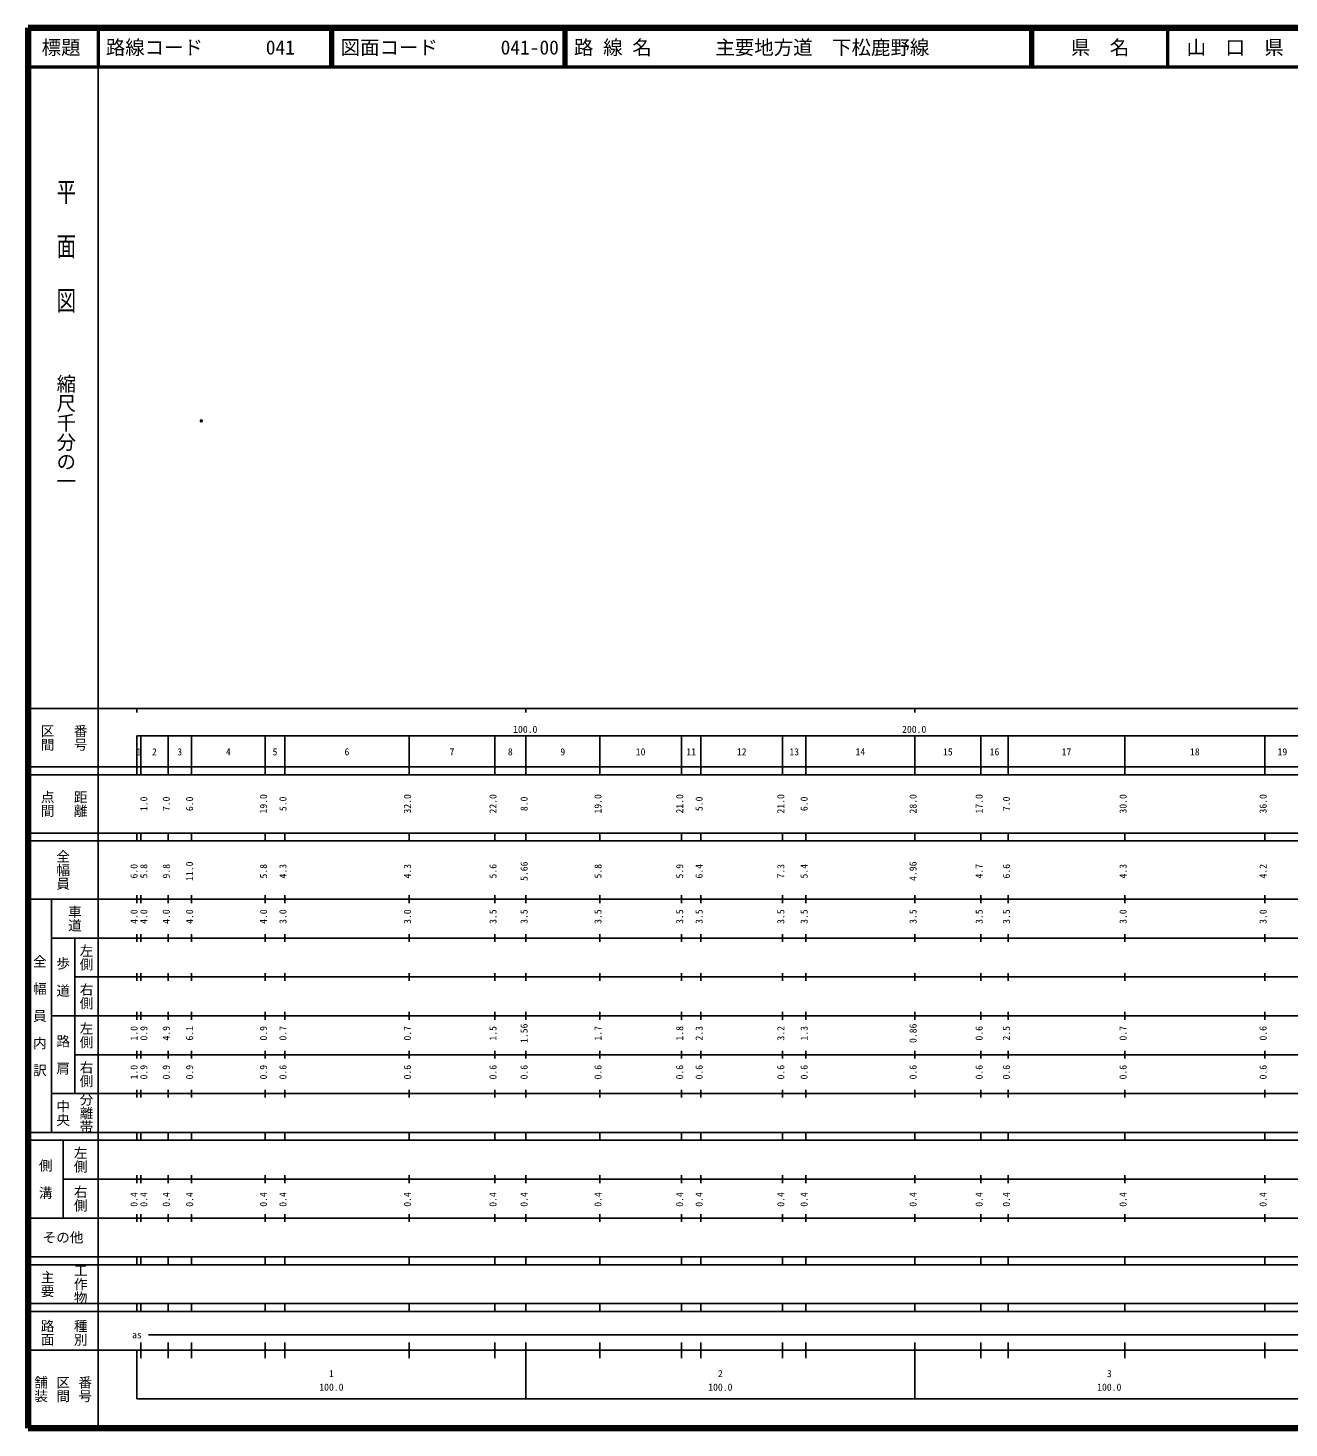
# Model space of a CAD drawing. Units: millimetres on the paper. Extents: x 40 to 680, y 20 to 380.
# Drawn here: x 40 to 364.2, y 20 to 380 of the extents above; entities that cross this region are included whole.
import ezdxf
from ezdxf.enums import TextEntityAlignment as Align

# ---------------------------------------------------------------- set-up
doc = ezdxf.new("R2010")
doc.units = ezdxf.units.MM
doc.header["$PDMODE"] = 32
doc.header["$PDSIZE"] = 0.5
doc.layers.add('M-OTRS', color=6, linetype='Continuous')
doc.layers.add('M-TTL-TXT', color=7, linetype='Continuous')
for name, color, linetype, lineweight in [('M-TTL', 2, 'Continuous', 140), ('M-TTL-BAND', 7, 'Continuous', 25), ('M-TTL-LINE', 7, 'Continuous', 50)]:
    doc.layers.add(name, color=color, linetype=linetype, lineweight=lineweight)
doc.styles.add('@ＭＳ ゴシック', font='')
doc.styles.add('ＭＳ ゴシック', font='')
doc.styles.get('@ＭＳ ゴシック').set_extended_font_data('@MS Gothic')
doc.styles.get('ＭＳ ゴシック').set_extended_font_data('MS Gothic')

msp = doc.modelspace()

# ---------------------------------------------------------------- linework, layer by layer
at = {"layer": 'M-OTRS'}
msp.add_point((84.563, 278.977), dxfattribs=at)
at = {"layer": 'M-TTL'}
for p, q in [((40, 380), (40, 20)), ((680, 380), (40, 380)), ((40, 20), (680, 20))]:
    msp.add_line(p, q, dxfattribs=at)
at = {"layer": 'M-TTL-BAND'}
for p, q in [((58, 370), (58, 20)), ((40, 205), (579, 205)), ((68, 205), (68, 204)), ((168, 205), (168, 204)), ((268, 205), (268, 204)), ((68, 198), (579, 198)), ((68, 198), (68, 188)), ((69, 188), (69, 198)), ((76, 188), (76, 198)), ((82, 188), (82, 198)), ((101, 188), (101, 198)), ((106, 188), (106, 198)), ((138, 188), (138, 198)), ((160, 188), (160, 198)), ((168, 188), (168, 198)), ((187, 188), (187, 198)), ((208, 188), (208, 198)), ((213, 188), (213, 198)), ((234, 188), (234, 198)), ((240, 188), (240, 198)), ((268, 188), (268, 198)), ((285, 188), (285, 198)), ((292, 188), (292, 198)), ((322, 188), (322, 198)), ((358, 188), (358, 198)), ((40, 190), (579, 190)), ((40, 188), (579, 188)), ((40, 173), (579, 173)), ((68, 171), (68, 173)), ((69, 171), (69, 173)), ((76, 171), (76, 173)), ((82, 171), (82, 173)), ((101, 171), (101, 173)), ((106, 171), (106, 173)), ((138, 171), (138, 173)), ((160, 171), (160, 173)), ((168, 171), (168, 173)), ((187, 171), (187, 173)), ((208, 171), (208, 173)), ((213, 171), (213, 173)), ((234, 171), (234, 173)), ((240, 171), (240, 173)), ((268, 171), (268, 173)), ((285, 171), (285, 173)), ((292, 171), (292, 173)), ((322, 171), (322, 173)), ((358, 171), (358, 173)), ((40, 171), (579, 171)), ((40, 156), (579, 156)), ((46, 96), (46, 156)), ((68, 155), (68, 157)), ((69, 155), (69, 157)), ((76, 155), (76, 157)), ((82, 155), (82, 157)), ((101, 155), (101, 157)), ((106, 155), (106, 157)), ((138, 155), (138, 157)), ((160, 155), (160, 157)), ((168, 155), (168, 157)), ((187, 155), (187, 157)), ((208, 155), (208, 157)), ((213, 155), (213, 157)), ((234, 155), (234, 157)), ((240, 155), (240, 157)), ((268, 155), (268, 157)), ((285, 155), (285, 157)), ((292, 155), (292, 157)), ((322, 155), (322, 157)), ((358, 155), (358, 157)), ((46, 146), (579, 146)), ((52, 146), (52, 106)), ((68, 145), (68, 147)), ((69, 145), (69, 147)), ((76, 145), (76, 147)), ((82, 145), (82, 147)), ((101, 145), (101, 147)), ((106, 145), (106, 147)), ((138, 145), (138, 147)), ((160, 145), (160, 147)), ((168, 145), (168, 147)), ((187, 145), (187, 147)), ((208, 145), (208, 147)), ((213, 145), (213, 147)), ((234, 145), (234, 147)), ((240, 145), (240, 147)), ((268, 145), (268, 147)), ((285, 145), (285, 147)), ((292, 145), (292, 147)), ((322, 145), (322, 147)), ((358, 145), (358, 147)), ((68, 135), (68, 137)), ((69, 135), (69, 137)), ((76, 135), (76, 137)), ((82, 135), (82, 137)), ((101, 135), (101, 137)), ((106, 135), (106, 137)), ((138, 135), (138, 137)), ((160, 135), (160, 137)), ((168, 135), (168, 137)), ((187, 135), (187, 137)), ((208, 135), (208, 137)), ((213, 135), (213, 137)), ((234, 135), (234, 137)), ((240, 135), (240, 137)), ((268, 135), (268, 137)), ((285, 135), (285, 137)), ((292, 135), (292, 137)), ((322, 135), (322, 137)), ((358, 135), (358, 137)), ((52, 136), (579, 136)), ((46, 126), (579, 126)), ((68, 125), (68, 127)), ((69, 125), (69, 127)), ((76, 125), (76, 127)), ((82, 125), (82, 127)), ((101, 125), (101, 127)), ((106, 125), (106, 127)), ((138, 125), (138, 127)), ((160, 125), (160, 127)), ((168, 125), (168, 127)), ((187, 125), (187, 127)), ((208, 125), (208, 127)), ((213, 125), (213, 127)), ((234, 125), (234, 127)), ((240, 125), (240, 127)), ((268, 125), (268, 127)), ((285, 125), (285, 127)), ((292, 125), (292, 127)), ((322, 125), (322, 127)), ((358, 125), (358, 127)), ((52, 116), (579, 116)), ((68, 115), (68, 117)), ((69, 115), (69, 117)), ((76, 115), (76, 117)), ((82, 115), (82, 117)), ((101, 115), (101, 117)), ((106, 115), (106, 117)), ((138, 115), (138, 117)), ((160, 115), (160, 117)), ((168, 115), (168, 117)), ((187, 115), (187, 117)), ((208, 115), (208, 117)), ((213, 115), (213, 117)), ((234, 115), (234, 117)), ((240, 115), (240, 117)), ((268, 115), (268, 117)), ((285, 115), (285, 117)), ((292, 115), (292, 117)), ((322, 115), (322, 117)), ((358, 115), (358, 117)), ((46, 106), (579, 106)), ((68, 105), (68, 107)), ((69, 105), (69, 107)), ((76, 105), (76, 107)), ((82, 105), (82, 107)), ((101, 105), (101, 107)), ((106, 105), (106, 107)), ((138, 105), (138, 107)), ((160, 105), (160, 107)), ((168, 105), (168, 107)), ((187, 105), (187, 107)), ((208, 105), (208, 107)), ((213, 105), (213, 107)), ((234, 105), (234, 107)), ((240, 105), (240, 107)), ((268, 105), (268, 107)), ((285, 105), (285, 107)), ((292, 105), (292, 107)), ((322, 105), (322, 107)), ((358, 105), (358, 107)), ((40, 96), (579, 96)), ((40, 94), (579, 94)), ((49, 94), (49, 74)), ((68, 94), (68, 96)), ((69, 94), (69, 96)), ((76, 94), (76, 96)), ((82, 94), (82, 96)), ((101, 94), (101, 96)), ((106, 94), (106, 96)), ((138, 94), (138, 96)), ((160, 94), (160, 96)), ((168, 94), (168, 96)), ((187, 94), (187, 96)), ((208, 94), (208, 96)), ((213, 94), (213, 96)), ((234, 94), (234, 96)), ((240, 94), (240, 96)), ((268, 94), (268, 96)), ((285, 94), (285, 96)), ((292, 94), (292, 96)), ((322, 94), (322, 96)), ((358, 94), (358, 96)), ((49, 84), (579, 84)), ((68, 83), (68, 85)), ((69, 83), (69, 85)), ((76, 83), (76, 85)), ((82, 83), (82, 85)), ((101, 83), (101, 85)), ((106, 83), (106, 85)), ((138, 83), (138, 85)), ((160, 83), (160, 85)), ((168, 83), (168, 85)), ((187, 83), (187, 85)), ((208, 83), (208, 85)), ((213, 83), (213, 85)), ((234, 83), (234, 85)), ((240, 83), (240, 85)), ((268, 83), (268, 85)), ((285, 83), (285, 85)), ((292, 83), (292, 85)), ((322, 83), (322, 85)), ((358, 83), (358, 85)), ((40, 74), (579, 74)), ((68, 73), (68, 75)), ((69, 73), (69, 75)), ((76, 73), (76, 75)), ((82, 73), (82, 75)), ((101, 73), (101, 75)), ((106, 73), (106, 75)), ((138, 73), (138, 75)), ((160, 73), (160, 75)), ((168, 73), (168, 75)), ((187, 73), (187, 75)), ((208, 73), (208, 75)), ((213, 73), (213, 75)), ((234, 73), (234, 75)), ((240, 73), (240, 75)), ((268, 73), (268, 75)), ((285, 73), (285, 75)), ((292, 73), (292, 75)), ((322, 73), (322, 75)), ((358, 73), (358, 75)), ((40, 64), (579, 64)), ((40, 62), (579, 62)), ((68, 62), (68, 64)), ((69, 62), (69, 64)), ((76, 62), (76, 64)), ((82, 62), (82, 64)), ((101, 62), (101, 64)), ((106, 62), (106, 64)), ((138, 62), (138, 64)), ((160, 62), (160, 64)), ((168, 62), (168, 64)), ((187, 62), (187, 64)), ((208, 62), (208, 64)), ((213, 62), (213, 64)), ((234, 62), (234, 64)), ((240, 62), (240, 64)), ((268, 62), (268, 64)), ((285, 62), (285, 64)), ((292, 62), (292, 64)), ((322, 62), (322, 64)), ((358, 62), (358, 64)), ((40, 52), (579, 52)), ((68, 50), (68, 52)), ((69, 50), (69, 52)), ((76, 50), (76, 52)), ((82, 50), (82, 52)), ((101, 50), (101, 52)), ((106, 50), (106, 52)), ((138, 50), (138, 52)), ((160, 50), (160, 52)), ((168, 50), (168, 52)), ((187, 50), (187, 52)), ((208, 50), (208, 52)), ((213, 50), (213, 52)), ((234, 50), (234, 52)), ((240, 50), (240, 52)), ((268, 50), (268, 52)), ((285, 50), (285, 52)), ((292, 50), (292, 52)), ((322, 50), (322, 52)), ((358, 50), (358, 52)), ((40, 50), (579, 50)), ((71, 44), (565, 44)), ((40, 40), (579, 40)), ((68, 40), (68, 27.5)), ((69, 38), (69, 42)), ((76, 38), (76, 42)), ((82, 38), (82, 42)), ((101, 38), (101, 42)), ((106, 38), (106, 42)), ((138, 38), (138, 42)), ((160, 38), (160, 42)), ((168, 27.5), (168, 42)), ((187, 38), (187, 42)), ((208, 38), (208, 42)), ((213, 38), (213, 42)), ((234, 38), (234, 42)), ((240, 38), (240, 42)), ((268, 27.5), (268, 42)), ((285, 38), (285, 42)), ((292, 38), (292, 42)), ((322, 38), (322, 42)), ((358, 38), (358, 42)), ((68, 27.5), (579, 27.5))]:
    msp.add_line(p, q, dxfattribs=at)
at = {"layer": 'M-TTL-LINE'}
for p, q in [((58, 380), (58, 370)), ((117.75, 380), (117.75, 370)), ((118.25, 380), (118.25, 370)), ((177.75, 380), (177.75, 370)), ((178.25, 380), (178.25, 370)), ((297.75, 380), (297.75, 370)), ((298.25, 380), (298.25, 370)), ((333, 380), (333, 370)), ((40, 370), (680, 370))]:
    msp.add_line(p, q, dxfattribs=at)

# ---------------------------------------------------------------- texts
at = {"layer": 'M-TTL-BAND', "style": '@ＭＳ ゴシック', "width": 1.4}
msp.add_text('平  面  図', height=3.666, rotation=270, dxfattribs=at).set_placement((49.777, 306.475), align=Align.MIDDLE_RIGHT)
at = {"layer": 'M-TTL-BAND', "style": '@ＭＳ ゴシック'}
msp.add_text('縮尺千分の一', height=3.666, rotation=270, dxfattribs=at).set_placement((49.777, 261.03), align=Align.MIDDLE_RIGHT)
for s, p in [('区間', (45, 197.5)), ('番号', (53.5, 197.5)), ('点間', (45, 180.5)), ('距離', (53.5, 180.5)), ('全幅員', (49, 163.5)), ('車道', (52, 151)), ('左側', (55, 141)), ('全\u3000幅\u3000員\u3000内\u3000訳', (43, 126)), ('歩\u3000道', (49, 136)), ('右側', (55, 131)), ('左側', (55, 121)), ('路\u3000肩', (49, 116)), ('右側', (55, 111)), ('分離帯', (55, 101)), ('中央', (49, 101)), ('左側', (53.5, 89)), ('側\u3000溝', (44.5, 84)), ('右側', (53.5, 79)), ('工作物', (53.5, 57)), ('主要', (45, 57)), ('路面', (45, 44.5)), ('種別', (53.5, 44.5)), ('舗装', (43.333, 30)), ('区間', (49, 30)), ('番号', (54.667, 30))]:
    msp.add_text(s, height=2.566, rotation=270, dxfattribs=at).set_placement(p, align=Align.MIDDLE_CENTER)
at = {"layer": 'M-TTL-BAND', "style": 'ＭＳ ゴシック'}
for s, p in [('100.0', (167.844, 198.195)), ('200.0', (267.844, 198.195)), ('1', (68.5, 192.405)), ('2', (72.5, 192.405)), ('3', (79, 192.405)), ('4', (91.5, 192.405)), ('5', (103.5, 192.405)), ('6', (122, 192.405)), ('7', (149, 192.405)), ('8', (164, 192.405)), ('9', (177.5, 192.405)), ('10', (197.5, 192.405)), ('11', (210.5, 192.405)), ('12', (223.5, 192.405)), ('13', (237, 192.405)), ('14', (254, 192.405)), ('15', (276.5, 192.405)), ('16', (288.5, 192.405)), ('17', (307, 192.405)), ('18', (340, 192.405)), ('19', (362.5, 192.405)), ('as', (68, 42.5)), ('1', (118, 32.523)), ('2', (218, 32.523)), ('3', (318, 32.523)), ('100.0', (118, 29.033)), ('100.0', (218, 29.033)), ('100.0', (318, 29.033))]:
    msp.add_text(s, height=1.833, dxfattribs=at).set_placement(p, align=Align.BOTTOM_CENTER)
for s, p in [('1.0', (71.244, 180.5)), ('7.0', (77, 180.5)), ('6.0', (83, 180.5)), ('19.0', (102, 180.5)), ('5.0', (107, 180.5)), ('32.0', (139, 180.5)), ('22.0', (161, 180.5)), ('8.0', (169, 180.5)), ('19.0', (188, 180.5)), ('21.0', (209, 180.5)), ('5.0', (214, 180.5)), ('21.0', (235, 180.5)), ('6.0', (241, 180.5)), ('28.0', (269, 180.5)), ('17.0', (286, 180.5)), ('7.0', (293, 180.5)), ('30.0', (323, 180.5)), ('36.0', (359, 180.5)), ('6.0', (68.708, 163.174)), ('5.8', (71.244, 163.174)), ('9.8', (77, 163.174)), ('11.0', (83, 163.174)), ('5.8', (102, 163.174)), ('4.3', (107, 163.174)), ('4.3', (139, 163.174)), ('5.6', (161, 163.174)), ('5.66', (169, 163.174)), ('5.8', (188, 163.174)), ('5.9', (209, 163.174)), ('6.4', (214, 163.174)), ('7.3', (235, 163.174)), ('5.4', (241, 163.174)), ('4.96', (269, 163.174)), ('4.7', (286, 163.174)), ('6.6', (293, 163.174)), ('4.3', (323, 163.174)), ('4.2', (359, 163.174)), ('4.0', (68.708, 151.5)), ('4.0', (71.244, 151.5)), ('4.0', (77, 151.5)), ('4.0', (83, 151.5)), ('4.0', (102, 151.5)), ('3.0', (107, 151.5)), ('3.0', (139, 151.5)), ('3.5', (161, 151.5)), ('3.5', (169, 151.5)), ('3.5', (188, 151.5)), ('3.5', (209, 151.5)), ('3.5', (214, 151.5)), ('3.5', (235, 151.5)), ('3.5', (241, 151.5)), ('3.5', (269, 151.5)), ('3.5', (286, 151.5)), ('3.5', (293, 151.5)), ('3.0', (323, 151.5)), ('3.0', (359, 151.5)), ('1.0', (68.708, 121.5)), ('0.9', (71.244, 121.5)), ('4.9', (77, 121.5)), ('6.1', (83, 121.5)), ('0.9', (102, 121.5)), ('0.7', (107, 121.5)), ('0.7', (139, 121.5)), ('1.5', (161, 121.5)), ('1.56', (169, 121.5)), ('1.7', (188, 121.5)), ('1.8', (209, 121.5)), ('2.3', (214, 121.5)), ('3.2', (235, 121.5)), ('1.3', (241, 121.5)), ('0.86', (269, 121.5)), ('0.6', (286, 121.5)), ('2.5', (293, 121.5)), ('0.7', (323, 121.5)), ('0.6', (359, 121.5)), ('1.0', (68.708, 111.5)), ('0.9', (71.244, 111.5)), ('0.9', (77, 111.5)), ('0.9', (83, 111.5)), ('0.9', (102, 111.5)), ('0.6', (107, 111.5)), ('0.6', (139, 111.5)), ('0.6', (161, 111.5)), ('0.6', (169, 111.5)), ('0.6', (188, 111.5)), ('0.6', (209, 111.5)), ('0.6', (214, 111.5)), ('0.6', (235, 111.5)), ('0.6', (241, 111.5)), ('0.6', (269, 111.5)), ('0.6', (286, 111.5)), ('0.6', (293, 111.5)), ('0.6', (323, 111.5)), ('0.6', (359, 111.5)), ('0.4', (68.708, 78.764)), ('0.4', (71.244, 78.764)), ('0.4', (77, 78.764)), ('0.4', (83, 78.764)), ('0.4', (102, 78.764)), ('0.4', (107, 78.764)), ('0.4', (139, 78.764)), ('0.4', (161, 78.764)), ('0.4', (169, 78.764)), ('0.4', (188, 78.764)), ('0.4', (209, 78.764)), ('0.4', (214, 78.764)), ('0.4', (235, 78.764)), ('0.4', (241, 78.764)), ('0.4', (269, 78.764)), ('0.4', (286, 78.764)), ('0.4', (293, 78.764)), ('0.4', (323, 78.764)), ('0.4', (359, 78.764))]:
    msp.add_text(s, height=1.833, rotation=90, dxfattribs=at).set_placement(p, align=Align.BOTTOM_CENTER)
msp.add_text('その他', height=2.566, dxfattribs=at).set_placement((49, 69), align=Align.MIDDLE_CENTER)
at = {"layer": 'M-TTL-TXT', "style": 'ＭＳ ゴシック'}
for s, p in [('標題', (48.5, 375)), ('県\u3000名', (315.625, 375)), ('山\u3000口\u3000県', (350.375, 375))]:
    msp.add_text(s, height=3.666, dxfattribs=at).set_placement(p, align=Align.MIDDLE_CENTER)
for s, p in [('路線コード', (60, 375)), ('041', (101.142, 375)), ('図面コード', (120.38, 375)), ('041-00', (161.521, 375)), ('路 線 名', (180.38, 375)), ('主要地方道\u3000下松鹿野線', (216.734, 375))]:
    msp.add_text(s, height=3.666, dxfattribs=at).set_placement(p, align=Align.MIDDLE_LEFT)

doc.saveas('drawing.dxf')
